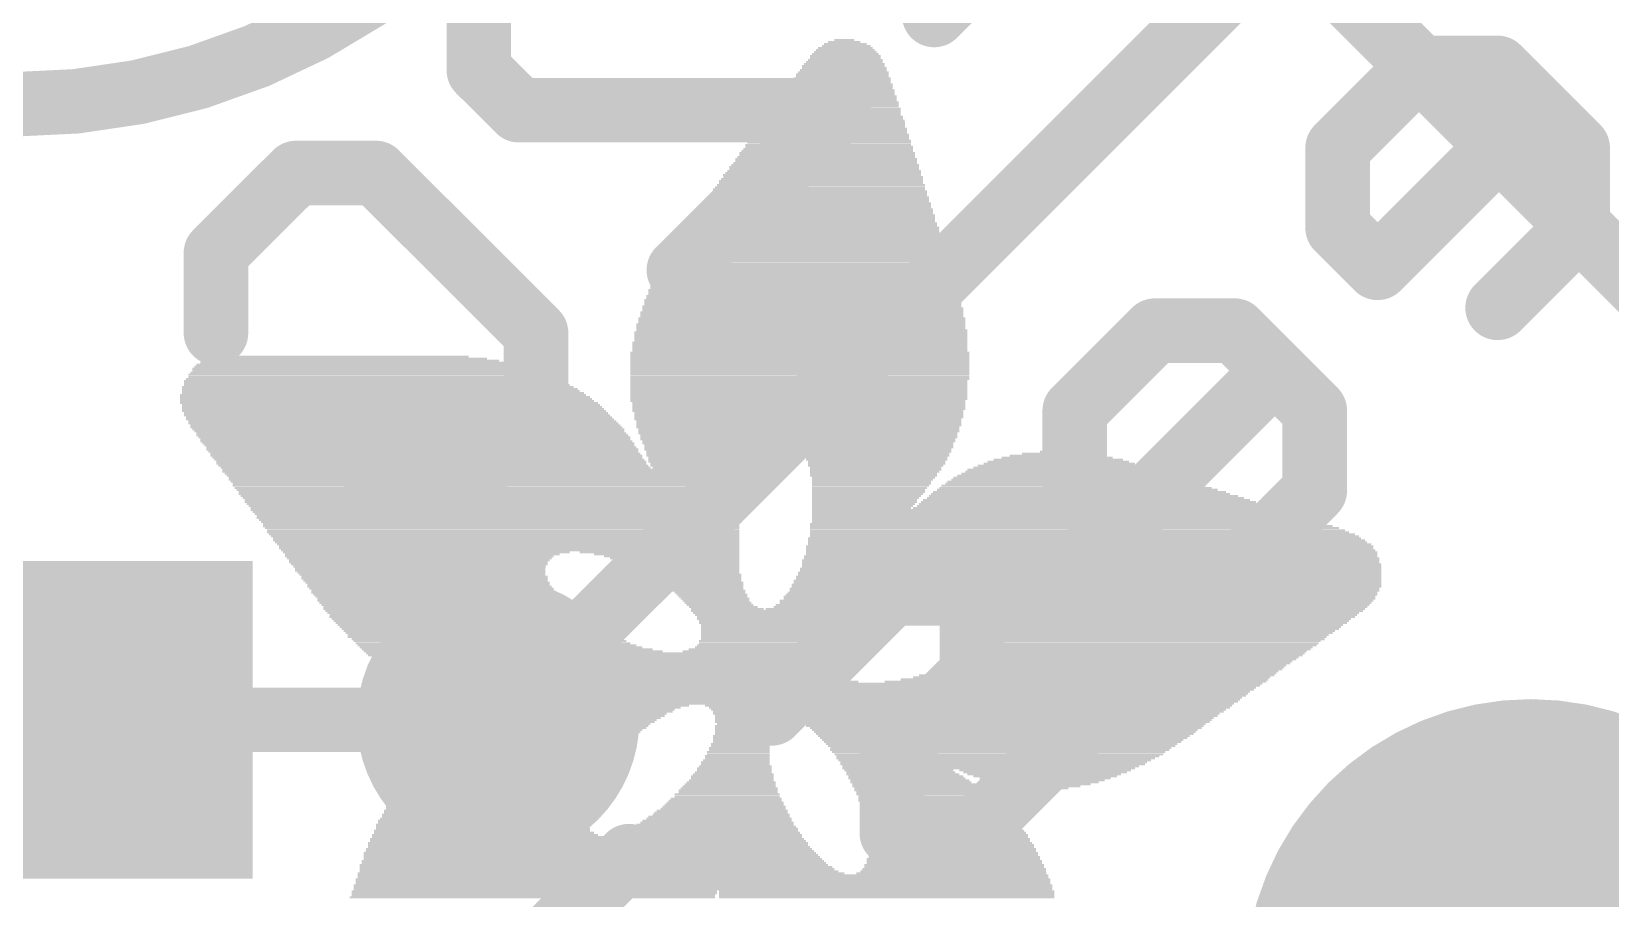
# Model space of a CAD drawing. Extents: x -0.1 to 25.5, y -0.1 to 25.5.
# Drawn here: x 2.597 to 7.563, y 18.361 to 21.089 of the extents above; entities that cross this region are included whole.
import ezdxf

# ---------------------------------------------------------------- set-up
doc = ezdxf.new("R2010")
doc.units = 0
for name, color, linetype in [('1', 12, 'CONTINUOUS'), ('16', 132, 'CONTINUOUS'), ('17', 110, 'CONTINUOUS'), ('18', 110, 'CONTINUOUS'), ('21', 40, 'CONTINUOUS'), ('22', 6, 'CONTINUOUS')]:
    doc.layers.add(name, color=color, linetype=linetype)

# ---------------------------------------------------------------- blocks, each defined once
blk = doc.blocks.new('RECT')
blk.add_solid([(-0.5, -0.5), (0.5, -0.5), (-0.5, 0.5), (0.5, 0.5)])
blk = doc.blocks.new('ROUNDP')
at = {"const_width": 0.5}
blk.add_lwpolyline([(0, -0.25, 1), (0, 0.25, 1), (0, -0.25)], format="xyb", dxfattribs=at)
blk = doc.blocks.new('ROUNDV')
at = {"const_width": 0.5}
blk.add_lwpolyline([(0, -0.25, 1), (0, 0.25, 1), (0, -0.25)], format="xyb", dxfattribs=at)

msp = doc.modelspace()

# ---------------------------------------------------------------- linework, layer by layer
at = {"layer": '1', "const_width": 0.2032}
for points in [[(6.096, 21.844), (7.9031, 20.0369)], [(2.755, 18.923), (4.064, 18.923)]]:
    msp.add_lwpolyline(points, dxfattribs=at)
at = {"layer": '1', "const_width": 0.1016}
for points in [[(2.755, 18.9738, 1), (2.755, 18.8722)], [(4.064, 18.8722, 1), (4.064, 18.9738)]]:
    msp.add_lwpolyline(points, format="xyb", dxfattribs=at)
at = {"layer": '16', "const_width": 0.2032}
msp.add_lwpolyline([(4.064, 18.923), (7.366, 22.225)], dxfattribs=at)
at = {"layer": '16', "const_width": 0.1016}
msp.add_lwpolyline([(4.0281, 18.9589, 1), (4.0999, 18.8871)], format="xyb", dxfattribs=at)
at = {"layer": '21', "const_width": 0.2032}
msp.add_lwpolyline([(2.54, 20.86, 1), (2.54, 24.86, 1), (2.54, 20.86)], format="xyb", dxfattribs=at)
at = {"layer": '22', "const_width": 0.2032}
for points in [[(5.6873, 21.393), (5.4357, 21.1414)], [(4.0036, 20.9676), (4.0036, 21.2193)], [(4.1294, 20.8418), (4.0036, 20.9676)], [(6.9565, 20.9747), (6.7048, 20.7231)], [(7.2081, 20.9747), (6.9565, 20.9747)], [(7.4598, 20.7231), (7.2081, 20.9747)], [(5.1361, 20.8418), (4.1294, 20.8418)], [(4.6328, 20.3384), (5.1361, 20.8418)], [(6.8307, 20.3456), (7.334, 20.8489)], [(6.7048, 20.7231), (6.7048, 20.4714)], [(7.4598, 20.4714), (7.4598, 20.7231)], [(3.1767, 20.3924), (3.4284, 20.644)], [(3.4284, 20.644), (3.68, 20.644)], [(3.68, 20.644), (4.1834, 20.1407)], [(6.7048, 20.4714), (6.8307, 20.3456)], [(7.2081, 20.2197), (7.4598, 20.4714)], [(3.1767, 20.1407), (3.1767, 20.3924)], [(4.1834, 20.1407), (4.1834, 19.889)], [(6.1296, 20.1478), (5.8779, 19.8962)], [(6.3813, 20.1478), (6.1296, 20.1478)], [(6.6329, 19.8962), (6.3813, 20.1478)], [(6.0038, 19.5187), (6.5071, 20.022)], [(4.1834, 19.889), (3.9317, 19.6374)], [(5.8779, 19.8962), (5.8779, 19.6445)], [(6.6329, 19.6445), (6.6329, 19.8962)], [(3.9317, 19.6374), (3.68, 19.6374)], [(5.8779, 19.6445), (6.0038, 19.5187)], [(6.3813, 19.3929), (6.6329, 19.6445)], [(5.3027, 19.3209), (4.9252, 18.9435)], [(5.5544, 19.3209), (5.3027, 19.3209)], [(5.5544, 19.0693), (5.5544, 19.3209)], [(5.3027, 18.8176), (5.5544, 19.0693)], [(5.9319, 18.9435), (5.5544, 18.566)], [(5.3027, 18.566), (5.3027, 18.8176)], [(5.5544, 18.566), (5.3027, 18.566)], [(4.4758, 18.4941), (4.2242, 18.2424)]]:
    msp.add_lwpolyline(points, dxfattribs=at)
at = {"layer": '22', "const_width": 0.1016}
for points in [[(5.3998, 21.1773, 1), (5.4716, 21.1054)], [(4.0395, 21.0035, 1), (3.9677, 20.9317)], [(6.9565, 21.0255, 1), (6.9565, 20.9239)], [(6.9924, 20.9388, 1), (6.9206, 21.0107)], [(7.2441, 21.0107, 1), (7.1722, 20.9388)], [(7.2081, 20.9239, 1), (7.2081, 21.0255)], [(3.9528, 20.9676, 1), (4.0544, 20.9676)], [(4.1294, 20.8926, 1), (4.1294, 20.791)], [(4.0935, 20.8058, 1), (4.1654, 20.8777)], [(5.172, 20.8058, 1), (5.1002, 20.8777)], [(5.1361, 20.791, 1), (5.1361, 20.8926)], [(7.3699, 20.813, 1), (7.2981, 20.8848)], [(6.7556, 20.7231, 1), (6.654, 20.7231)], [(6.6689, 20.759, 1), (6.7407, 20.6871)], [(7.5106, 20.7231, 1), (7.409, 20.7231)], [(7.4239, 20.6871, 1), (7.4957, 20.759)], [(3.4284, 20.6948, 1), (3.4284, 20.5932)], [(3.4643, 20.6081, 1), (3.3925, 20.6799)], [(3.716, 20.6799, 1), (3.6441, 20.6081)], [(3.68, 20.5932, 1), (3.68, 20.6948)], [(6.7407, 20.5073, 1), (6.6689, 20.4355)], [(7.4957, 20.4355, 1), (7.4239, 20.5073)], [(6.654, 20.4714, 1), (6.7556, 20.4714)], [(7.409, 20.4714, 1), (7.5106, 20.4714)], [(3.2275, 20.3924, 1), (3.1259, 20.3924)], [(3.1408, 20.4283, 1), (3.2126, 20.3564)], [(4.5968, 20.3744, 1), (4.6687, 20.3025)], [(6.7947, 20.3815, 1), (6.8666, 20.3097)], [(6.7947, 20.3097, 1), (6.8666, 20.3815)], [(7.1722, 20.2557, 1), (7.2441, 20.1838)], [(4.2342, 20.1407, 1), (4.1326, 20.1407)], [(4.1474, 20.1048, 1), (4.2193, 20.1766)], [(6.1296, 20.1986, 1), (6.1296, 20.097)], [(6.1655, 20.1119, 1), (6.0937, 20.1838)], [(6.4172, 20.1838, 1), (6.3453, 20.1119)], [(6.3813, 20.097, 1), (6.3813, 20.1986)], [(3.1259, 20.1407, 1), (3.2275, 20.1407)], [(6.543, 19.9861, 1), (6.4712, 20.0579)], [(4.2193, 19.8531, 1), (4.1474, 19.925)], [(5.9287, 19.8962, 1), (5.8271, 19.8962)], [(5.842, 19.9321, 1), (5.9139, 19.8603)], [(6.6837, 19.8962, 1), (6.5821, 19.8962)], [(6.597, 19.8603, 1), (6.6688, 19.9321)], [(4.1326, 19.889, 1), (4.2342, 19.889)], [(3.68, 19.6882, 1), (3.68, 19.5866)], [(3.8958, 19.6733, 1), (3.9676, 19.6015)], [(3.9317, 19.5866, 1), (3.9317, 19.6882)], [(5.9139, 19.6804, 1), (5.842, 19.6086)], [(6.6688, 19.6086, 1), (6.597, 19.6804)], [(5.8271, 19.6445, 1), (5.9287, 19.6445)], [(6.5821, 19.6445, 1), (6.6837, 19.6445)], [(5.9678, 19.5546, 1), (6.0397, 19.4828)], [(5.9678, 19.4828, 1), (6.0397, 19.5546)], [(6.3453, 19.4288, 1), (6.4172, 19.3569)], [(5.3027, 19.3717, 1), (5.3027, 19.2702)], [(5.3386, 19.285, 1), (5.2668, 19.3569)], [(5.6052, 19.3209, 1), (5.5036, 19.3209)], [(5.5544, 19.2702, 1), (5.5544, 19.3717)], [(5.5903, 19.0334, 1), (5.5185, 19.1052)], [(5.5036, 19.0693, 1), (5.6052, 19.0693)], [(4.8893, 18.9794, 1), (4.9611, 18.9075)], [(5.9678, 18.9075, 1), (5.8959, 18.9794)], [(5.3535, 18.8176, 1), (5.2519, 18.8176)], [(5.2668, 18.8535, 1), (5.3386, 18.7817)], [(5.3027, 18.6168, 1), (5.3027, 18.5152)], [(5.5185, 18.6019, 1), (5.5903, 18.53)], [(5.5544, 18.5152, 1), (5.5544, 18.6168)], [(4.5117, 18.4581, 1), (4.4399, 18.53)], [(5.2519, 18.566, 1), (5.3535, 18.566)]]:
    msp.add_lwpolyline(points, format="xyb", dxfattribs=at)

# ---------------------------------------------------------------- block references
at = {"layer": '1', "xscale": 1.075, "rotation": 180}
msp.add_blockref('RECT', (2.755, 18.923), dxfattribs=at)
at = {"layer": '17', "xscale": 1.8, "yscale": 1.8, "rotation": 45}
msp.add_blockref('ROUNDP', (7.3118, 18.0882), dxfattribs=at)
msp.add_blockref('ROUNDP', (7.3118, 18.0882), dxfattribs=at)
at = {"layer": '18', "xscale": 0.889, "yscale": 0.889}
msp.add_blockref('ROUNDV', (4.064, 18.923), dxfattribs=at)
msp.add_blockref('ROUNDV', (4.064, 18.923), dxfattribs=at)
at = {"layer": '21'}
for p, xscale, yscale in [((5.153, 21.0566), 0.1016, 0.0064), ((5.1531, 21.063), 0.0635, 0.0063), ((5.1562, 21.0122), 0.2222, 0.0063), ((5.1562, 21.0058), 0.2222, 0.0064), ((5.1562, 21.0185), 0.2096, 0.0064), ((5.1562, 21.0249), 0.1968, 0.0063), ((5.1562, 21.0312), 0.1842, 0.0064), ((5.1562, 21.0375), 0.1714, 0.0063), ((5.1594, 21.0439), 0.1524, 0.0064), ((5.1562, 21.0503), 0.1334, 0.0063), ((5.1467, 20.955), 0.2921, 0.0064), ((5.1498, 20.9613), 0.2857, 0.0063), ((5.1498, 20.9677), 0.2731, 0.0064), ((5.1498, 20.9804), 0.2603, 0.0064), ((5.1531, 20.9741), 0.2667, 0.0063), ((5.153, 20.9868), 0.254, 0.0063), ((5.1531, 20.9931), 0.2413, 0.0064), ((5.1562, 20.9994), 0.235, 0.0063), ((5.1372, 20.9106), 0.3365, 0.0063), ((5.1403, 20.9169), 0.3302, 0.0064), ((5.1435, 20.9232), 0.3238, 0.0063), ((5.1435, 20.936), 0.3112, 0.0063), ((5.1435, 20.9296), 0.3112, 0.0064), ((5.1467, 20.9423), 0.3048, 0.0064), ((5.1467, 20.9487), 0.2921, 0.0063), ((5.1308, 20.8661), 0.3874, 0.0064), ((5.1308, 20.8598), 0.3874, 0.0063), ((5.1308, 20.8725), 0.3746, 0.0063), ((5.134, 20.8851), 0.3683, 0.0063), ((5.134, 20.8788), 0.3683, 0.0064), ((5.134, 20.8915), 0.3556, 0.0064), ((5.1372, 20.8979), 0.3493, 0.0063), ((5.1404, 20.9042), 0.3429, 0.0064), ((5.1212, 20.8089), 0.4445, 0.0063), ((5.1213, 20.8217), 0.4318, 0.0063), ((5.1213, 20.8153), 0.4318, 0.0064), ((5.1212, 20.828), 0.4191, 0.0064), ((5.1245, 20.8407), 0.4127, 0.0064), ((5.1245, 20.8344), 0.4127, 0.0063), ((5.1276, 20.847), 0.4064, 0.0063), ((5.1277, 20.8534), 0.3937, 0.0064), ((5.1086, 20.7582), 0.4953, 0.0063), ((5.1118, 20.7645), 0.4889, 0.0064), ((5.1118, 20.7772), 0.4763, 0.0064), ((5.1118, 20.7708), 0.4763, 0.0063), ((5.115, 20.7836), 0.4699, 0.0063), ((5.1149, 20.7899), 0.4572, 0.0064), ((5.1181, 20.8026), 0.4508, 0.0064), ((5.1181, 20.7963), 0.4508, 0.0063), ((5.0991, 20.7074), 0.5525, 0.0063), ((5.0991, 20.7137), 0.5397, 0.0064), ((5.1022, 20.7201), 0.5334, 0.0063), ((5.1023, 20.7327), 0.5207, 0.0063), ((5.1054, 20.7264), 0.527, 0.0064), ((5.1054, 20.7391), 0.5144, 0.0064), ((5.1054, 20.7518), 0.5016, 0.0064), ((5.1086, 20.7455), 0.508, 0.0063), ((5.0896, 20.6629), 0.5969, 0.0064), ((5.0896, 20.6565), 0.5969, 0.0063), ((5.0927, 20.6693), 0.5906, 0.0063), ((5.0927, 20.6756), 0.5778, 0.0064), ((5.0959, 20.6883), 0.5715, 0.0064), ((5.0959, 20.682), 0.5715, 0.0063), ((5.0959, 20.6946), 0.5588, 0.0063), ((5.0991, 20.701), 0.5525, 0.0064), ((5.08, 20.6184), 0.6414, 0.0063), ((5.08, 20.6121), 0.6414, 0.0064), ((5.0832, 20.6248), 0.635, 0.0064), ((5.0831, 20.6375), 0.6223, 0.0064), ((5.0864, 20.6312), 0.6287, 0.0063), ((5.0864, 20.6439), 0.6159, 0.0063), ((5.0895, 20.6502), 0.6096, 0.0064), ((5.0705, 20.5613), 0.6985, 0.0064), ((5.0705, 20.574), 0.6858, 0.0064), ((5.0737, 20.5677), 0.6921, 0.0063), ((5.0737, 20.5803), 0.6795, 0.0063), ((5.0737, 20.5931), 0.6667, 0.0063), ((5.0769, 20.5867), 0.6731, 0.0064), ((5.0768, 20.5994), 0.6604, 0.0064), ((5.08, 20.6058), 0.654, 0.0063), ((5.061, 20.5105), 0.7557, 0.0064), ((5.061, 20.5169), 0.7429, 0.0063), ((5.0641, 20.5296), 0.7366, 0.0063), ((5.0641, 20.5232), 0.7366, 0.0064), ((5.0642, 20.5359), 0.7239, 0.0064), ((5.0673, 20.5422), 0.7176, 0.0063), ((5.0673, 20.555), 0.7048, 0.0063), ((5.0705, 20.5486), 0.7112, 0.0064), ((5.0483, 20.4597), 0.8065, 0.0064), ((5.0514, 20.4661), 0.8001, 0.0063), ((5.0546, 20.4724), 0.7938, 0.0064), ((5.0546, 20.4851), 0.781, 0.0064), ((5.0546, 20.4788), 0.781, 0.0063), ((5.0546, 20.4915), 0.7684, 0.0063), ((5.0578, 20.5041), 0.762, 0.0063), ((5.0578, 20.4978), 0.762, 0.0064), ((5.0419, 20.4089), 0.8572, 0.0064), ((5.0388, 20.4153), 0.8509, 0.0063), ((5.0419, 20.4216), 0.8446, 0.0064), ((5.0419, 20.4343), 0.8318, 0.0064), ((5.0451, 20.428), 0.8382, 0.0063), ((5.045, 20.4407), 0.8255, 0.0063), ((5.0483, 20.447), 0.8191, 0.0064), ((5.0483, 20.4534), 0.8065, 0.0063), ((5.0324, 20.3645), 0.9017, 0.0063), ((5.0324, 20.3581), 0.9017, 0.0064), ((5.0356, 20.3708), 0.8953, 0.0064), ((5.0356, 20.3835), 0.8827, 0.0064), ((5.0356, 20.3772), 0.8827, 0.0063), ((5.0388, 20.3899), 0.8763, 0.0063), ((5.0387, 20.4026), 0.8636, 0.0063), ((5.0387, 20.3962), 0.8636, 0.0064), ((5.026, 20.3137), 0.9398, 0.0063), ((5.0292, 20.3264), 0.9334, 0.0063), ((5.0292, 20.32), 0.9334, 0.0064), ((5.0292, 20.3391), 0.9208, 0.0063), ((5.0324, 20.3327), 0.9271, 0.0064), ((5.0324, 20.3518), 0.9144, 0.0063), ((5.0324, 20.3454), 0.9144, 0.0064), ((5.0229, 20.2756), 0.9715, 0.0063), ((5.0261, 20.2692), 0.9779, 0.0064), ((5.0261, 20.2629), 0.9779, 0.0063), ((5.026, 20.2883), 0.9652, 0.0063), ((5.026, 20.2819), 0.9652, 0.0064), ((5.0261, 20.301), 0.9525, 0.0063), ((5.0292, 20.2946), 0.9588, 0.0064), ((5.0292, 20.3073), 0.9462, 0.0064), ((5.0229, 20.2184), 1.0097, 0.0064), ((5.0229, 20.2121), 1.0097, 0.0063), ((5.0197, 20.2248), 1.0033, 0.0063), ((5.0229, 20.2438), 0.9969, 0.0064), ((5.0229, 20.2375), 0.9969, 0.0063), ((5.0229, 20.2311), 0.9969, 0.0064), ((5.026, 20.2502), 0.9906, 0.0063), ((5.0229, 20.2565), 0.9843, 0.0064), ((5.0165, 20.1676), 1.035, 0.0064), ((5.0165, 20.1613), 1.035, 0.0063), ((5.0197, 20.1867), 1.0287, 0.0063), ((5.0197, 20.1803), 1.0287, 0.0064), ((5.0197, 20.174), 1.0287, 0.0063), ((5.0197, 20.2057), 1.016, 0.0064), ((5.0197, 20.1994), 1.016, 0.0063), ((5.0197, 20.193), 1.016, 0.0064), ((5.0133, 20.1105), 1.0541, 0.0063), ((5.0165, 20.1422), 1.0478, 0.0064), ((5.0165, 20.1359), 1.0478, 0.0063), ((5.0165, 20.1295), 1.0478, 0.0064), ((5.0165, 20.1232), 1.0478, 0.0063), ((5.0165, 20.1168), 1.0478, 0.0064), ((5.0165, 20.1549), 1.035, 0.0064), ((5.0197, 20.1486), 1.0414, 0.0063), ((3.5751, 20.066), 0.7937, 0.0064), ((5.0133, 20.0787), 1.0668, 0.0064), ((5.0133, 20.0724), 1.0668, 0.0063), ((5.0133, 20.066), 1.0668, 0.0064), ((5.0133, 20.1041), 1.0541, 0.0064), ((5.0133, 20.0978), 1.0541, 0.0063), ((5.0133, 20.0914), 1.0541, 0.0064), ((5.0133, 20.0851), 1.0541, 0.0063), ((3.6513, 20.0152), 1.1113, 0.0064), ((3.6354, 20.0279), 1.0668, 0.0064), ((3.6449, 20.0216), 1.0858, 0.0063), ((3.629, 20.0343), 1.0414, 0.0063), ((3.6195, 20.0406), 1.0096, 0.0064), ((3.6132, 20.047), 0.9715, 0.0063), ((3.6037, 20.0533), 0.9271, 0.0064), ((3.591, 20.0597), 0.8763, 0.0063), ((5.0133, 20.0597), 1.0668, 0.0063), ((5.0133, 20.0533), 1.0668, 0.0064), ((5.0133, 20.047), 1.0668, 0.0063), ((5.0133, 20.0406), 1.0668, 0.0064), ((5.0133, 20.0343), 1.0668, 0.0063), ((5.0133, 20.0279), 1.0668, 0.0064), ((5.0133, 20.0216), 1.0668, 0.0063), ((5.0133, 20.0152), 1.0668, 0.0064), ((3.6862, 19.9708), 1.2319, 0.0063), ((3.6925, 19.9644), 1.2446, 0.0064), ((3.6703, 19.9898), 1.1874, 0.0064), ((3.6766, 19.9835), 1.2001, 0.0063), ((3.683, 19.9771), 1.2128, 0.0064), ((3.6671, 19.9962), 1.1684, 0.0063), ((3.6545, 20.0089), 1.1303, 0.0063), ((3.664, 20.0025), 1.1493, 0.0064), ((5.0133, 20.0089), 1.0668, 0.0063), ((5.0133, 20.0025), 1.0668, 0.0064), ((5.0133, 19.9962), 1.0668, 0.0063), ((5.0102, 19.9898), 1.0605, 0.0064), ((5.0102, 19.9835), 1.0605, 0.0063), ((5.0102, 19.9771), 1.0605, 0.0064), ((5.0102, 19.9708), 1.0605, 0.0063), ((5.0102, 19.9644), 1.0605, 0.0064), ((3.7147, 19.9263), 1.3017, 0.0064), ((3.7084, 19.939), 1.289, 0.0064), ((3.7116, 19.9327), 1.2954, 0.0063), ((3.7211, 19.92), 1.3144, 0.0063), ((3.7021, 19.9454), 1.2763, 0.0063), ((3.6957, 19.9581), 1.251, 0.0063), ((3.7021, 19.9517), 1.2637, 0.0064), ((3.7275, 19.9136), 1.3145, 0.0064), ((5.007, 19.9263), 1.0541, 0.0064), ((5.0102, 19.9581), 1.0605, 0.0063), ((5.0102, 19.9517), 1.0605, 0.0064), ((5.0102, 19.9454), 1.0605, 0.0063), ((5.0102, 19.939), 1.0605, 0.0064), ((5.0102, 19.9327), 1.0605, 0.0063), ((5.0102, 19.92), 1.0477, 0.0063), ((5.0102, 19.9136), 1.0477, 0.0064), ((3.7306, 19.9073), 1.3208, 0.0063), ((3.7338, 19.9009), 1.3272, 0.0064), ((3.737, 19.8946), 1.3335, 0.0063), ((3.7434, 19.8882), 1.3335, 0.0064), ((3.7465, 19.8819), 1.3398, 0.0063), ((3.7529, 19.8755), 1.3399, 0.0064), ((3.756, 19.8692), 1.3462, 0.0063), ((3.7624, 19.8628), 1.3462, 0.0064), ((5.0102, 19.9073), 1.0477, 0.0063), ((5.0102, 19.9009), 1.0477, 0.0064), ((5.007, 19.8946), 1.0414, 0.0063), ((5.007, 19.8692), 1.0287, 0.0063), ((5.0102, 19.8882), 1.0351, 0.0064), ((5.0102, 19.8819), 1.0351, 0.0063), ((5.0102, 19.8755), 1.0351, 0.0064), ((5.0102, 19.8628), 1.0223, 0.0064), ((3.7656, 19.8565), 1.3525, 0.0063), ((3.7719, 19.8501), 1.3526, 0.0064), ((3.7751, 19.8438), 1.3589, 0.0063), ((3.7814, 19.8374), 1.3589, 0.0064), ((3.7846, 19.8311), 1.3526, 0.0063), ((3.791, 19.8247), 1.3525, 0.0064), ((3.7942, 19.8184), 1.3589, 0.0063), ((3.8005, 19.812), 1.3589, 0.0064), ((5.007, 19.8438), 1.016, 0.0063), ((5.0102, 19.8565), 1.0223, 0.0063), ((5.0102, 19.8501), 1.0223, 0.0064), ((5.0102, 19.8374), 1.0097, 0.0064), ((5.0102, 19.8311), 1.0097, 0.0063), ((5.007, 19.8247), 1.0033, 0.0064), ((5.0102, 19.8184), 0.9969, 0.0063), ((5.0102, 19.812), 0.9969, 0.0064), ((3.8037, 19.8056), 1.3525, 0.0063), ((3.8069, 19.7993), 1.3589, 0.0064), ((3.8132, 19.793), 1.3589, 0.0063), ((3.8164, 19.7866), 1.3525, 0.0064), ((3.8258, 19.7739), 1.3589, 0.0064), ((3.8227, 19.7803), 1.3526, 0.0063), ((3.8291, 19.7675), 1.3525, 0.0063), ((5.007, 19.8056), 0.9906, 0.0063), ((4.7275, 19.793), 0.4191, 0.0063), ((4.7339, 19.7993), 0.4318, 0.0064), ((4.7276, 19.7866), 0.4064, 0.0064), ((4.7244, 19.7803), 0.4, 0.0063), ((4.7213, 19.7739), 0.3937, 0.0064), ((4.7212, 19.7675), 0.381, 0.0063), ((5.2483, 19.7993), 0.508, 0.0064), ((5.2483, 19.793), 0.4953, 0.0063), ((5.2515, 19.7866), 0.4889, 0.0064), ((5.2546, 19.7803), 0.4826, 0.0063), ((5.2546, 19.7739), 0.4699, 0.0064), ((5.2546, 19.7675), 0.4699, 0.0063), ((5.8135, 19.7675), 0.0889, 0.0063), ((3.8354, 19.7612), 1.3526, 0.0064), ((3.8386, 19.7549), 1.3589, 0.0063), ((3.8418, 19.7485), 1.3525, 0.0064), ((3.8481, 19.7422), 1.3526, 0.0063), ((3.8545, 19.7358), 1.3525, 0.0064), ((3.8545, 19.7294), 1.3525, 0.0063), ((3.8608, 19.7231), 1.3526, 0.0064), ((3.8672, 19.7168), 1.3525, 0.0063), ((4.718, 19.7612), 0.3747, 0.0064), ((4.7149, 19.7549), 0.3683, 0.0063), ((4.718, 19.7485), 0.3619, 0.0064), ((4.7149, 19.7422), 0.3556, 0.0063), ((4.7117, 19.7358), 0.3492, 0.0064), ((4.7149, 19.7294), 0.3429, 0.0063), ((4.7117, 19.7231), 0.3366, 0.0064), ((4.7149, 19.7168), 0.3302, 0.0063), ((5.2546, 19.7612), 0.4572, 0.0064), ((5.2578, 19.7549), 0.4508, 0.0063), ((5.2546, 19.7485), 0.4445, 0.0064), ((5.2546, 19.7422), 0.4445, 0.0063), ((5.2546, 19.7358), 0.4318, 0.0064), ((5.2546, 19.7294), 0.4318, 0.0063), ((5.2515, 19.7231), 0.4255, 0.0064), ((5.2515, 19.7168), 0.4127, 0.0063), ((5.8325, 19.7168), 0.5461, 0.0063), ((5.8325, 19.7231), 0.5207, 0.0064), ((5.8293, 19.7294), 0.4762, 0.0063), ((5.8262, 19.7358), 0.4445, 0.0064), ((5.8261, 19.7422), 0.4064, 0.0063), ((5.823, 19.7485), 0.3493, 0.0064), ((5.8197, 19.7549), 0.2921, 0.0063), ((5.8166, 19.7612), 0.2096, 0.0064), ((4.0354, 19.7104), 1.6764, 0.0064), ((4.0354, 19.7041), 1.6764, 0.0063), ((4.0354, 19.6977), 1.6637, 0.0064), ((4.0386, 19.6913), 1.6574, 0.0063), ((4.0386, 19.685), 1.6446, 0.0064), ((4.0386, 19.6787), 1.6446, 0.0063), ((4.0418, 19.6723), 1.6383, 0.0064), ((4.0418, 19.666), 1.6256, 0.0063), ((5.2483, 19.7041), 0.4064, 0.0063), ((5.2451, 19.6977), 0.4, 0.0064), ((5.2451, 19.6913), 0.4, 0.0063), ((5.2515, 19.7104), 0.4127, 0.0064), ((5.2451, 19.685), 0.3874, 0.0064), ((5.2419, 19.6787), 0.381, 0.0063), ((5.2388, 19.6723), 0.3747, 0.0064), ((5.2388, 19.666), 0.3747, 0.0063), ((5.8706, 19.666), 0.8001, 0.0063), ((5.8643, 19.6723), 0.7747, 0.0064), ((5.8579, 19.6787), 0.7366, 0.0063), ((5.8547, 19.685), 0.7176, 0.0064), ((5.8483, 19.6913), 0.6795, 0.0063), ((5.8452, 19.6977), 0.6477, 0.0064), ((5.842, 19.7041), 0.616, 0.0063), ((5.8357, 19.7104), 0.5905, 0.0064), ((4.0418, 19.6596), 1.6256, 0.0064), ((4.0418, 19.6532), 1.6129, 0.0063), ((4.045, 19.6469), 1.6065, 0.0064), ((4.0481, 19.6406), 1.6002, 0.0063), ((4.0481, 19.6342), 1.6002, 0.0064), ((4.0482, 19.6279), 1.5875, 0.0063), ((4.0513, 19.6215), 1.5812, 0.0064), ((4.0545, 19.6151), 1.5748, 0.0063), ((5.2355, 19.6596), 0.3683, 0.0064), ((5.2324, 19.6532), 0.362, 0.0063), ((5.2292, 19.6469), 0.3556, 0.0064), ((5.2292, 19.6406), 0.3556, 0.0063), ((5.226, 19.6342), 0.3493, 0.0064), ((5.2229, 19.6279), 0.3429, 0.0063), ((5.2197, 19.6215), 0.3366, 0.0064), ((5.2165, 19.6151), 0.3302, 0.0063), ((5.915, 19.6151), 1.0287, 0.0063), ((5.9119, 19.6215), 0.9969, 0.0064), ((5.9055, 19.6279), 0.9716, 0.0063), ((5.896, 19.6342), 0.9398, 0.0064), ((5.8928, 19.6406), 0.9208, 0.0063), ((5.8864, 19.6469), 0.8827, 0.0064), ((5.8801, 19.6532), 0.8572, 0.0063), ((5.8738, 19.6596), 0.8319, 0.0064), ((4.0513, 19.6088), 1.5684, 0.0064), ((4.0545, 19.6025), 1.5621, 0.0063), ((4.0576, 19.5961), 1.5557, 0.0064), ((4.0608, 19.5898), 1.5494, 0.0063), ((4.0608, 19.5834), 1.5494, 0.0064), ((4.0609, 19.577), 1.5367, 0.0063), ((4.064, 19.5707), 1.5304, 0.0064), ((4.0672, 19.5644), 1.524, 0.0063), ((5.2165, 19.6088), 0.3302, 0.0064), ((5.2134, 19.6025), 0.3239, 0.0063), ((5.2102, 19.5961), 0.3175, 0.0064), ((5.207, 19.5898), 0.3112, 0.0063), ((5.7912, 19.5834), 1.4796, 0.0064), ((5.7976, 19.577), 1.4923, 0.0063), ((5.8102, 19.5707), 1.5177, 0.0064), ((5.8197, 19.5644), 1.5367, 0.0063), ((5.9404, 19.5898), 1.143, 0.0063), ((5.9341, 19.5961), 1.1049, 0.0064), ((5.9309, 19.6025), 1.0858, 0.0063), ((5.9214, 19.6088), 1.0541, 0.0064), ((4.0672, 19.558), 1.524, 0.0064), ((4.0704, 19.5517), 1.5177, 0.0063), ((4.0736, 19.5453), 1.5113, 0.0064), ((4.0735, 19.5389), 1.4986, 0.0063), ((4.0735, 19.5326), 1.4986, 0.0064), ((4.0767, 19.5263), 1.4922, 0.0063), ((4.0799, 19.5199), 1.4859, 0.0064), ((5.8769, 19.5263), 1.6637, 0.0063), ((5.8864, 19.5199), 1.6827, 0.0064), ((5.8547, 19.5389), 1.6192, 0.0063), ((5.8674, 19.5326), 1.6446, 0.0064), ((5.8293, 19.558), 1.5558, 0.0064), ((5.8388, 19.5517), 1.5748, 0.0063), ((5.8515, 19.5453), 1.6002, 0.0064), ((4.0799, 19.5136), 1.4859, 0.0063), ((4.0831, 19.5072), 1.4795, 0.0064), ((4.0862, 19.5008), 1.4732, 0.0063), ((4.0894, 19.4945), 1.4668, 0.0064), ((4.0894, 19.4882), 1.4668, 0.0063), ((4.0926, 19.4818), 1.4605, 0.0064), ((4.0957, 19.4755), 1.4541, 0.0063), ((4.0989, 19.4691), 1.4478, 0.0064), ((5.9245, 19.4691), 1.7843, 0.0064), ((5.9087, 19.4945), 1.7399, 0.0064), ((5.915, 19.4882), 1.7526, 0.0063), ((5.9182, 19.4818), 1.759, 0.0064), ((5.9245, 19.4755), 1.7717, 0.0063), ((5.8928, 19.5136), 1.6954, 0.0063), ((5.9087, 19.5008), 1.7272, 0.0063), ((5.9024, 19.5072), 1.7145, 0.0064), ((4.0989, 19.4627), 1.4478, 0.0063), ((4.1021, 19.4564), 1.4414, 0.0064), ((3.8386, 19.4501), 0.9017, 0.0063), ((3.8259, 19.4437), 0.8636, 0.0064), ((3.8164, 19.4374), 0.8445, 0.0063), ((3.8164, 19.431), 0.8319, 0.0064), ((3.8164, 19.4246), 0.8191, 0.0063), ((3.8132, 19.4183), 0.8128, 0.0064), ((4.572, 19.4501), 0.5016, 0.0063), ((4.5942, 19.4437), 0.4572, 0.0064), ((4.6101, 19.4374), 0.4254, 0.0063), ((4.6196, 19.431), 0.4064, 0.0064), ((4.6292, 19.4246), 0.3873, 0.0063), ((4.6355, 19.4183), 0.3746, 0.0064), ((5.9278, 19.4246), 1.8161, 0.0063), ((5.9278, 19.4183), 1.8161, 0.0064), ((5.9277, 19.4374), 1.8034, 0.0063), ((5.9309, 19.431), 1.8098, 0.0064), ((5.9245, 19.4627), 1.7843, 0.0063), ((5.9309, 19.4501), 1.797, 0.0063), ((5.9309, 19.4437), 1.797, 0.0064), ((5.9278, 19.4564), 1.7907, 0.0064), ((3.8164, 19.412), 0.8065, 0.0063), ((3.8164, 19.4056), 0.7937, 0.0064), ((3.8195, 19.3993), 0.7874, 0.0063), ((3.8195, 19.3929), 0.7874, 0.0064), ((3.8227, 19.3865), 0.781, 0.0063), ((3.8258, 19.3802), 0.7747, 0.0064), ((3.8323, 19.3739), 0.7747, 0.0063), ((3.8323, 19.3675), 0.7747, 0.0064), ((4.645, 19.412), 0.3556, 0.0063), ((4.6513, 19.4056), 0.3429, 0.0064), ((4.6609, 19.3993), 0.3238, 0.0063), ((4.6641, 19.3929), 0.3175, 0.0064), ((4.6704, 19.3865), 0.3048, 0.0063), ((4.6799, 19.3802), 0.2985, 0.0064), ((4.6863, 19.3739), 0.2858, 0.0063), ((4.6927, 19.3675), 0.2731, 0.0064), ((5.9214, 19.3739), 1.8415, 0.0063), ((5.9214, 19.3675), 1.8415, 0.0064), ((5.9245, 19.3865), 1.8351, 0.0063), ((5.9245, 19.3802), 1.8351, 0.0064), ((5.9277, 19.3993), 1.8288, 0.0063), ((5.9277, 19.3929), 1.8288, 0.0064), ((5.9309, 19.412), 1.8224, 0.0063), ((5.9309, 19.4056), 1.8224, 0.0064), ((3.8354, 19.3612), 0.7684, 0.0063), ((3.8418, 19.3548), 0.7683, 0.0064), ((3.8449, 19.3484), 0.762, 0.0063), ((3.8481, 19.3421), 0.7684, 0.0064), ((3.8545, 19.3358), 0.7683, 0.0063), ((3.8576, 19.3294), 0.762, 0.0064), ((3.8608, 19.3231), 0.7684, 0.0063), ((3.8672, 19.3167), 0.7683, 0.0064), ((4.6959, 19.3612), 0.2667, 0.0063), ((4.7054, 19.3548), 0.2603, 0.0064), ((4.7085, 19.3484), 0.254, 0.0063), ((4.7149, 19.3421), 0.2413, 0.0064), ((4.718, 19.3358), 0.2349, 0.0063), ((4.7244, 19.3294), 0.235, 0.0064), ((4.7308, 19.3231), 0.2223, 0.0063), ((4.7371, 19.3167), 0.2222, 0.0064), ((5.8992, 19.3167), 1.8605, 0.0064), ((5.9023, 19.3231), 1.8542, 0.0063), ((5.9087, 19.3358), 1.8542, 0.0063), ((5.9087, 19.3294), 1.8542, 0.0064), ((5.915, 19.3484), 1.8542, 0.0063), ((5.915, 19.3421), 1.8542, 0.0064), ((5.9182, 19.3612), 1.8478, 0.0063), ((5.9182, 19.3548), 1.8478, 0.0064), ((3.8735, 19.3103), 0.7684, 0.0063), ((3.8767, 19.304), 0.762, 0.0064), ((3.8831, 19.2977), 0.7747, 0.0063), ((3.8862, 19.2913), 0.7684, 0.0064), ((3.8958, 19.285), 0.7747, 0.0063), ((3.9021, 19.2786), 0.7747, 0.0064), ((3.9053, 19.2722), 0.7811, 0.0063), ((3.9116, 19.2659), 0.781, 0.0064), ((4.7403, 19.3103), 0.2159, 0.0063), ((4.7466, 19.304), 0.2159, 0.0064), ((4.7498, 19.2977), 0.2096, 0.0063), ((4.7561, 19.2913), 0.2095, 0.0064), ((4.7625, 19.285), 0.2096, 0.0063), ((4.7721, 19.2786), 0.2159, 0.0064), ((4.7847, 19.2722), 0.2286, 0.0063), ((4.9784, 19.2659), 0.616, 0.0064), ((5.1181, 19.2722), 0.4254, 0.0063), ((5.8643, 19.2786), 1.8669, 0.0064), ((5.8706, 19.285), 1.8669, 0.0063), ((5.8801, 19.2913), 1.8606, 0.0064), ((5.8833, 19.2977), 1.8669, 0.0063), ((5.8928, 19.3103), 1.8606, 0.0063), ((5.8928, 19.304), 1.8606, 0.0064), ((6.1246, 19.2722), 1.3335, 0.0063), ((6.1373, 19.2659), 1.2954, 0.0064), ((3.918, 19.2596), 0.7811, 0.0063), ((3.9306, 19.2469), 0.7937, 0.0063), ((3.9243, 19.2532), 0.781, 0.0064), ((3.937, 19.2405), 0.7938, 0.0064), ((3.9466, 19.2341), 0.8001, 0.0063), ((3.9529, 19.2278), 0.8001, 0.0064), ((3.9624, 19.2215), 0.8064, 0.0063), ((4.9657, 19.2596), 0.5778, 0.0063), ((4.9562, 19.2532), 0.5461, 0.0064), ((4.9466, 19.2469), 0.5143, 0.0063), ((4.9403, 19.2405), 0.5016, 0.0064), ((4.9276, 19.2278), 0.4636, 0.0064), ((4.934, 19.2341), 0.4763, 0.0063), ((4.9213, 19.2215), 0.4381, 0.0063), ((6.1437, 19.2596), 1.2573, 0.0063), ((6.1468, 19.2532), 1.2382, 0.0064), ((6.1532, 19.2469), 1.2129, 0.0063), ((6.15, 19.2405), 1.1938, 0.0064), ((6.15, 19.2341), 1.1811, 0.0063), ((6.15, 19.2278), 1.1684, 0.0064), ((6.1468, 19.2215), 1.1494, 0.0063), ((3.9719, 19.2151), 0.8128, 0.0064), ((3.9783, 19.2088), 0.8128, 0.0063), ((3.9878, 19.2024), 0.8192, 0.0064), ((3.9974, 19.196), 0.8255, 0.0063), ((4.0069, 19.1897), 0.8319, 0.0064), ((4.0132, 19.1834), 0.8446, 0.0063), ((4.0259, 19.177), 0.8446, 0.0064), ((4.0386, 19.1707), 0.8572, 0.0063), ((4.8832, 19.1707), 0.3747, 0.0063), ((4.9181, 19.2151), 0.4318, 0.0064), ((4.9054, 19.2024), 0.4064, 0.0064), ((4.9022, 19.196), 0.4, 0.0063), ((4.8927, 19.1834), 0.381, 0.0063), ((4.8895, 19.177), 0.3746, 0.0064), ((4.9118, 19.2088), 0.4191, 0.0063), ((4.8959, 19.1897), 0.3873, 0.0064), ((6.1468, 19.2151), 1.1366, 0.0064), ((6.1437, 19.2088), 1.1303, 0.0063), ((6.1246, 19.1834), 1.0922, 0.0063), ((6.1214, 19.177), 1.0858, 0.0064), ((6.1151, 19.1707), 1.0731, 0.0063), ((6.1372, 19.196), 1.1049, 0.0063), ((6.1309, 19.1897), 1.0922, 0.0064), ((6.1405, 19.2024), 1.1113, 0.0064), ((4.0481, 19.1643), 0.8636, 0.0064), ((4.0609, 19.1579), 0.8763, 0.0063), ((4.0735, 19.1516), 0.889, 0.0064), ((4.0926, 19.1453), 0.9144, 0.0063), ((4.1116, 19.1389), 0.9398, 0.0064), ((4.3498, 19.1326), 1.4033, 0.0063), ((4.3529, 19.1262), 1.397, 0.0064), ((4.3593, 19.1198), 1.3843, 0.0063), ((4.8482, 19.1389), 0.4064, 0.0064), ((4.8609, 19.1453), 0.3937, 0.0063), ((4.8704, 19.1516), 0.3747, 0.0064), ((4.8768, 19.1579), 0.3746, 0.0063), ((4.88, 19.1643), 0.3683, 0.0064), ((6.0548, 19.1198), 1.0541, 0.0063), ((6.0643, 19.1262), 1.0605, 0.0064), ((6.0738, 19.1326), 1.0541, 0.0063), ((6.0802, 19.1389), 1.0541, 0.0064), ((6.0897, 19.1453), 1.0605, 0.0063), ((6.096, 19.1516), 1.0604, 0.0064), ((6.1024, 19.1579), 1.0731, 0.0063), ((6.1087, 19.1643), 1.0732, 0.0064), ((4.3624, 19.1135), 1.3779, 0.0064), ((4.3656, 19.1072), 1.3716, 0.0063), ((4.372, 19.1008), 1.3716, 0.0064), ((4.3784, 19.0945), 1.3589, 0.0063), ((4.3847, 19.0881), 1.3589, 0.0064), ((4.3942, 19.0817), 1.3526, 0.0063), ((4.4038, 19.0754), 1.3589, 0.0064), ((4.4133, 19.0691), 1.3525, 0.0063), ((5.9627, 19.0691), 1.0985, 0.0063), ((5.9754, 19.0754), 1.0859, 0.0064), ((5.9912, 19.0817), 1.0795, 0.0063), ((6.0039, 19.0881), 1.0668, 0.0064), ((6.0135, 19.0945), 1.0605, 0.0063), ((6.0262, 19.1008), 1.0605, 0.0064), ((6.0357, 19.1072), 1.0541, 0.0063), ((6.0452, 19.1135), 1.0604, 0.0064), ((4.426, 19.0627), 1.3653, 0.0064), ((4.4386, 19.0564), 1.3653, 0.0063), ((4.4609, 19.05), 1.3843, 0.0064), ((4.4863, 19.0436), 1.4224, 0.0063), ((5.1308, 19.0373), 2.6734, 0.0064), ((5.1308, 19.031), 2.6606, 0.0063), ((5.134, 19.0246), 2.6289, 0.0064), ((5.1372, 19.0183), 2.6099, 0.0063), ((5.8801, 19.0436), 1.2002, 0.0063), ((5.9087, 19.05), 1.1557, 0.0064), ((5.9309, 19.0564), 1.124, 0.0063), ((5.9468, 19.0627), 1.1176, 0.0064), ((5.1372, 19.0119), 2.5845, 0.0064), ((5.1435, 19.0055), 2.559, 0.0063), ((5.1498, 18.9992), 2.5337, 0.0064), ((5.1531, 18.9929), 2.5019, 0.0063), ((5.1626, 18.9865), 2.4701, 0.0064), ((5.1785, 18.9802), 2.4257, 0.0063), ((5.2737, 18.9738), 2.2098, 0.0064), ((4.2831, 18.923), 0.5588, 0.0064), ((4.299, 18.9293), 0.5525, 0.0063), ((4.3117, 18.9357), 0.5525, 0.0064), ((4.3275, 18.9421), 0.5334, 0.0063), ((4.3466, 18.9484), 0.5334, 0.0064), ((4.3593, 18.9548), 0.5207, 0.0063), ((4.3815, 18.9611), 0.5144, 0.0064), ((4.4038, 18.9674), 0.5207, 0.0063), ((5.5436, 18.9674), 1.6573, 0.0063), ((5.5468, 18.9611), 1.6383, 0.0064), ((5.5436, 18.9548), 1.6193, 0.0063), ((5.5436, 18.9484), 1.6065, 0.0064), ((5.5372, 18.9421), 1.5938, 0.0063), ((5.5372, 18.9357), 1.5812, 0.0064), ((5.5309, 18.9293), 1.5685, 0.0063), ((4.8514, 18.923), 0.2096, 0.0064), ((5.6515, 18.923), 1.3144, 0.0064), ((4.2069, 18.8722), 0.5842, 0.0064), ((4.2132, 18.8786), 0.5842, 0.0063), ((4.2228, 18.8849), 0.5779, 0.0064), ((4.2291, 18.8912), 0.5778, 0.0063), ((4.2418, 18.8976), 0.5778, 0.0064), ((4.2514, 18.904), 0.5715, 0.0063), ((4.2609, 18.9103), 0.5651, 0.0064), ((4.2736, 18.9167), 0.5651, 0.0063), ((4.8292, 18.8722), 0.1778, 0.0064), ((4.8387, 18.904), 0.1842, 0.0063), ((4.8387, 18.8976), 0.1842, 0.0064), ((4.8355, 18.8912), 0.1778, 0.0063), ((4.8355, 18.8849), 0.1778, 0.0064), ((4.8323, 18.8786), 0.1715, 0.0063), ((4.8451, 18.9167), 0.1969, 0.0063), ((4.8451, 18.9103), 0.1841, 0.0064), ((5.6579, 18.9167), 1.2891, 0.0063), ((5.6579, 18.9103), 1.2637, 0.0064), ((5.6579, 18.904), 1.2509, 0.0063), ((5.6611, 18.8976), 1.2319, 0.0064), ((5.6579, 18.8912), 1.2129, 0.0063), ((5.6579, 18.8849), 1.2001, 0.0064), ((5.6579, 18.8786), 1.1875, 0.0063), ((5.6547, 18.8722), 1.1684, 0.0064), ((4.1498, 18.8214), 0.5969, 0.0064), ((4.1561, 18.8278), 0.5969, 0.0063), ((4.1624, 18.8341), 0.5969, 0.0064), ((4.1688, 18.8405), 0.5969, 0.0063), ((4.1719, 18.8468), 0.5905, 0.0064), ((4.1847, 18.8531), 0.5905, 0.0063), ((4.1878, 18.8595), 0.5842, 0.0064), ((4.1974, 18.8659), 0.5905, 0.0063), ((4.8197, 18.8214), 0.1969, 0.0064), ((4.8228, 18.8341), 0.1905, 0.0064), ((4.8228, 18.8278), 0.1905, 0.0063), ((4.826, 18.8468), 0.1842, 0.0064), ((4.826, 18.8405), 0.1842, 0.0063), ((4.8292, 18.8659), 0.1778, 0.0063), ((4.8292, 18.8595), 0.1778, 0.0064), ((4.8292, 18.8531), 0.1778, 0.0063), ((5.6547, 18.8659), 1.1557, 0.0063), ((5.6515, 18.8595), 1.1366, 0.0064), ((5.6515, 18.8531), 1.124, 0.0063), ((5.6484, 18.8468), 1.1049, 0.0064), ((5.6483, 18.8405), 1.0922, 0.0063), ((5.6452, 18.8341), 1.0731, 0.0064), ((5.642, 18.8278), 1.0668, 0.0063), ((5.6388, 18.8214), 1.0478, 0.0064), ((4.1021, 18.7706), 0.6032, 0.0064), ((4.1085, 18.7769), 0.6033, 0.0063), ((4.1148, 18.7833), 0.6032, 0.0064), ((4.118, 18.7897), 0.5969, 0.0063), ((4.1244, 18.796), 0.5969, 0.0064), ((4.1307, 18.8024), 0.5969, 0.0063), ((4.1371, 18.8087), 0.5969, 0.0064), ((4.1433, 18.815), 0.5969, 0.0063), ((4.807, 18.7706), 0.2349, 0.0064), ((4.8101, 18.7769), 0.2286, 0.0063), ((4.8102, 18.7897), 0.2159, 0.0063), ((4.8102, 18.7833), 0.2159, 0.0064), ((4.8133, 18.796), 0.2096, 0.0064), ((4.8165, 18.8087), 0.2032, 0.0064), ((4.8165, 18.8024), 0.2032, 0.0063), ((4.8197, 18.815), 0.1969, 0.0063), ((5.6388, 18.815), 1.035, 0.0063), ((5.6356, 18.8087), 1.016, 0.0064), ((5.6292, 18.8024), 1.0033, 0.0063), ((5.6261, 18.796), 0.9842, 0.0064), ((5.6229, 18.7897), 0.9652, 0.0063), ((5.6198, 18.7833), 0.9589, 0.0064), ((5.6134, 18.7769), 0.9334, 0.0063), ((5.6071, 18.7706), 0.9207, 0.0064), ((4.064, 18.7198), 0.616, 0.0064), ((4.0704, 18.7262), 0.6159, 0.0063), ((4.0735, 18.7325), 0.6096, 0.0064), ((4.0799, 18.7388), 0.6096, 0.0063), ((4.0862, 18.7516), 0.6096, 0.0063), ((4.0831, 18.7452), 0.6033, 0.0064), ((4.0926, 18.7579), 0.6096, 0.0064), ((4.0957, 18.7643), 0.6033, 0.0063), ((4.7942, 18.7198), 0.2857, 0.0064), ((4.7974, 18.7262), 0.2794, 0.0063), ((4.7975, 18.7325), 0.2667, 0.0064), ((4.8006, 18.7452), 0.2604, 0.0064), ((4.8006, 18.7388), 0.2604, 0.0063), ((4.8038, 18.7516), 0.254, 0.0063), ((4.8037, 18.7579), 0.2413, 0.0064), ((4.807, 18.7643), 0.2349, 0.0063), ((5.3245, 18.7643), 0.3429, 0.0063), ((5.3308, 18.7579), 0.3429, 0.0064), ((5.3372, 18.7516), 0.3556, 0.0063), ((5.3467, 18.7452), 0.362, 0.0064), ((5.3498, 18.7388), 0.3683, 0.0063), ((5.3594, 18.7325), 0.3746, 0.0064), ((5.3626, 18.7262), 0.381, 0.0063), ((5.3721, 18.7198), 0.3874, 0.0064), ((5.7849, 18.7643), 0.5397, 0.0063), ((5.7849, 18.7579), 0.5143, 0.0064), ((5.7817, 18.7516), 0.4826, 0.0063), ((5.7849, 18.7452), 0.4509, 0.0064), ((5.7849, 18.7388), 0.4127, 0.0063), ((5.7849, 18.7325), 0.3747, 0.0064), ((5.7849, 18.7262), 0.3365, 0.0063), ((5.7816, 18.7198), 0.2921, 0.0064), ((4.0418, 18.6817), 0.6223, 0.0064), ((4.0418, 18.6754), 0.6223, 0.0063), ((4.045, 18.6881), 0.6159, 0.0063), ((4.0513, 18.7007), 0.616, 0.0063), ((4.0513, 18.6944), 0.616, 0.0064), ((4.0576, 18.7071), 0.6159, 0.0064), ((4.0608, 18.7135), 0.6096, 0.0063), ((4.7816, 18.6754), 0.3493, 0.0063), ((4.7847, 18.6881), 0.3302, 0.0063), ((4.7847, 18.6817), 0.3302, 0.0064), ((4.7879, 18.7007), 0.3112, 0.0063), ((4.7879, 18.6944), 0.3112, 0.0064), ((4.7911, 18.7071), 0.3048, 0.0064), ((4.7911, 18.7135), 0.2921, 0.0063), ((5.3753, 18.7135), 0.3937, 0.0063), ((5.3817, 18.7071), 0.3937, 0.0064), ((5.388, 18.7007), 0.4064, 0.0063), ((5.3943, 18.6944), 0.4064, 0.0064), ((5.4007, 18.6881), 0.4191, 0.0063), ((5.407, 18.6817), 0.4191, 0.0064), ((5.4102, 18.6754), 0.4254, 0.0063), ((5.7785, 18.7135), 0.235, 0.0063), ((5.7785, 18.7071), 0.1588, 0.0064), ((4.0196, 18.6245), 0.6413, 0.0063), ((4.0227, 18.6373), 0.635, 0.0063), ((4.0227, 18.6309), 0.635, 0.0064), ((4.0259, 18.65), 0.6286, 0.0063), ((4.0259, 18.6436), 0.6286, 0.0064), ((4.0323, 18.6563), 0.6287, 0.0064), ((4.0354, 18.669), 0.6223, 0.0064), ((4.0354, 18.6626), 0.6223, 0.0063), ((4.7657, 18.6245), 0.4318, 0.0063), ((4.7656, 18.6309), 0.4191, 0.0064), ((4.7689, 18.6373), 0.4127, 0.0063), ((4.7721, 18.6436), 0.3937, 0.0064), ((4.7752, 18.65), 0.3874, 0.0063), ((4.7752, 18.6563), 0.3746, 0.0064), ((4.7784, 18.6626), 0.3683, 0.0063), ((4.7784, 18.669), 0.3556, 0.0064), ((5.4134, 18.669), 0.4318, 0.0064), ((5.4229, 18.6626), 0.4382, 0.0063), ((5.4293, 18.65), 0.4509, 0.0063), ((5.4261, 18.6563), 0.4445, 0.0064), ((5.4356, 18.6436), 0.4508, 0.0064), ((5.4388, 18.6373), 0.4572, 0.0063), ((5.442, 18.6309), 0.4635, 0.0064), ((5.4483, 18.6245), 0.4636, 0.0063), ((4.0132, 18.5738), 0.6794, 0.0063), ((4.01, 18.5928), 0.6604, 0.0064), ((4.0132, 18.5864), 0.6668, 0.0063), ((4.0164, 18.5801), 0.6731, 0.0064), ((4.0132, 18.6055), 0.654, 0.0064), ((4.0132, 18.5992), 0.654, 0.0063), ((4.0164, 18.6119), 0.6477, 0.0063), ((4.0196, 18.6182), 0.6413, 0.0064), ((4.734, 18.5738), 0.5461, 0.0063), ((4.7403, 18.5801), 0.5334, 0.0064), ((4.7435, 18.5864), 0.5143, 0.0063), ((4.7466, 18.5928), 0.4953, 0.0064), ((4.753, 18.5992), 0.4826, 0.0063), ((4.753, 18.6055), 0.4699, 0.0064), ((4.7593, 18.6119), 0.4572, 0.0063), ((4.7594, 18.6182), 0.4445, 0.0064), ((5.4515, 18.6182), 0.4699, 0.0064), ((5.4515, 18.6119), 0.4699, 0.0063), ((5.4546, 18.6055), 0.4763, 0.0064), ((5.461, 18.5992), 0.4762, 0.0063), ((5.4642, 18.5928), 0.4826, 0.0064), ((5.4674, 18.5864), 0.4889, 0.0063), ((5.4674, 18.5801), 0.4889, 0.0064), ((5.4706, 18.5738), 0.4953, 0.0063), ((4.3466, 18.5357), 1.3843, 0.0063), ((4.3466, 18.5293), 1.3843, 0.0064), ((4.3498, 18.523), 1.3907, 0.0063), ((4.3434, 18.5483), 1.3652, 0.0063), ((4.3466, 18.542), 1.3716, 0.0064), ((4.0227, 18.5611), 0.7112, 0.0063), ((4.3434, 18.5547), 1.3526, 0.0064), ((4.0196, 18.5674), 0.6921, 0.0064), ((4.718, 18.5611), 0.6033, 0.0063), ((4.7275, 18.5674), 0.5715, 0.0064), ((5.4769, 18.5674), 0.4953, 0.0064), ((5.4832, 18.5483), 0.508, 0.0063), ((5.4832, 18.542), 0.508, 0.0064), ((5.4864, 18.5357), 0.5144, 0.0063), ((5.4801, 18.5611), 0.5017, 0.0063), ((5.4801, 18.5547), 0.5017, 0.0064), ((5.4896, 18.5293), 0.5207, 0.0064), ((5.4896, 18.523), 0.5207, 0.0063), ((4.3624, 18.4785), 1.4541, 0.0064), ((4.3657, 18.4721), 1.4605, 0.0063), ((4.3529, 18.5039), 1.4224, 0.0064), ((4.3561, 18.4976), 1.4288, 0.0063), ((4.3624, 18.4849), 1.4415, 0.0063), ((4.3593, 18.4912), 1.4351, 0.0064), ((4.3529, 18.5102), 1.4097, 0.0063), ((4.3498, 18.5166), 1.4033, 0.0064), ((5.4991, 18.4785), 0.5524, 0.0064), ((5.4991, 18.4721), 0.5524, 0.0063), ((5.496, 18.4849), 0.5461, 0.0063), ((5.4928, 18.5166), 0.5271, 0.0064), ((5.4928, 18.5102), 0.5271, 0.0063), ((5.4959, 18.5039), 0.5334, 0.0064), ((5.4959, 18.4976), 0.5334, 0.0063), ((5.4991, 18.4912), 0.5398, 0.0064), ((4.7085, 18.4214), 2.1844, 0.0063), ((4.3879, 18.4404), 1.5303, 0.0064), ((4.7085, 18.434), 2.1717, 0.0063), ((4.7085, 18.4277), 2.1717, 0.0064), ((4.3656, 18.4658), 1.4732, 0.0064), ((4.372, 18.4595), 1.4859, 0.0063), ((4.3815, 18.4468), 1.505, 0.0063), ((4.3752, 18.4531), 1.4923, 0.0064), ((5.4896, 18.4404), 0.5969, 0.0064), ((5.4959, 18.4468), 0.5842, 0.0063), ((5.4991, 18.4531), 0.5778, 0.0064), ((5.4991, 18.4658), 0.5652, 0.0064), ((5.4991, 18.4595), 0.5652, 0.0063), ((4.1783, 18.3833), 1.1494, 0.0063), ((4.1783, 18.3769), 1.1494, 0.0064), ((4.7085, 18.4023), 2.1971, 0.0064), ((4.7085, 18.3959), 2.1971, 0.0063), ((4.7085, 18.3896), 2.1971, 0.0064), ((4.7085, 18.415), 2.1844, 0.0064), ((4.7085, 18.4087), 2.1844, 0.0063), ((5.2864, 18.3833), 1.0541, 0.0063), ((5.2864, 18.3769), 1.0541, 0.0064), ((4.1719, 18.3642), 1.1493, 0.0064), ((4.1751, 18.3706), 1.143, 0.0063), ((5.2864, 18.3706), 1.0541, 0.0063), ((5.2864, 18.3642), 1.0541, 0.0064)]:
    msp.add_blockref('RECT', p, dxfattribs=dict(at, xscale=xscale, yscale=yscale))

doc.saveas('drawing.dxf')
